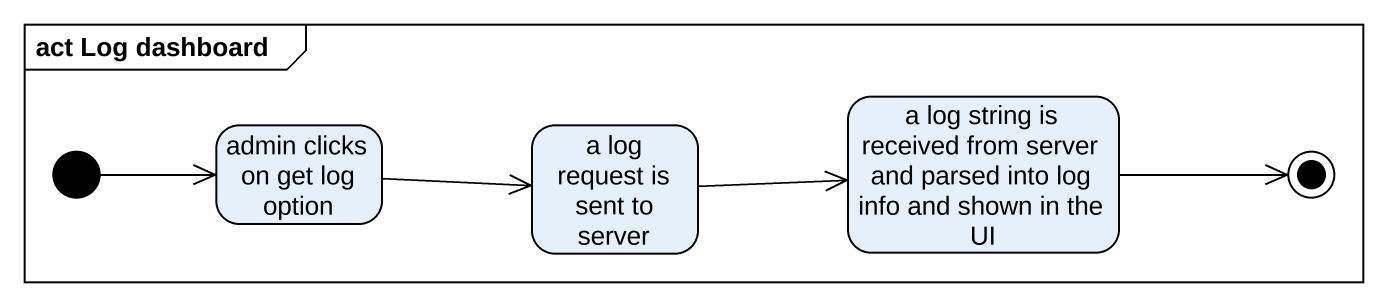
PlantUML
@startuml
mainframe act Log dashboard
hide empty description
state "admin clicks on get log option" as admin_clicks_on_get_log
state "a log request is sent to server" as a_log_request_is_sent_to
state "a log string is received from server and parsed into log info and shown in the UI" as a_log_string_is_received
[*] -right-> admin_clicks_on_get_log
admin_clicks_on_get_log -right-> a_log_request_is_sent_to
a_log_request_is_sent_to -right-> a_log_string_is_received
a_log_string_is_received -right-> [*]
@enduml
